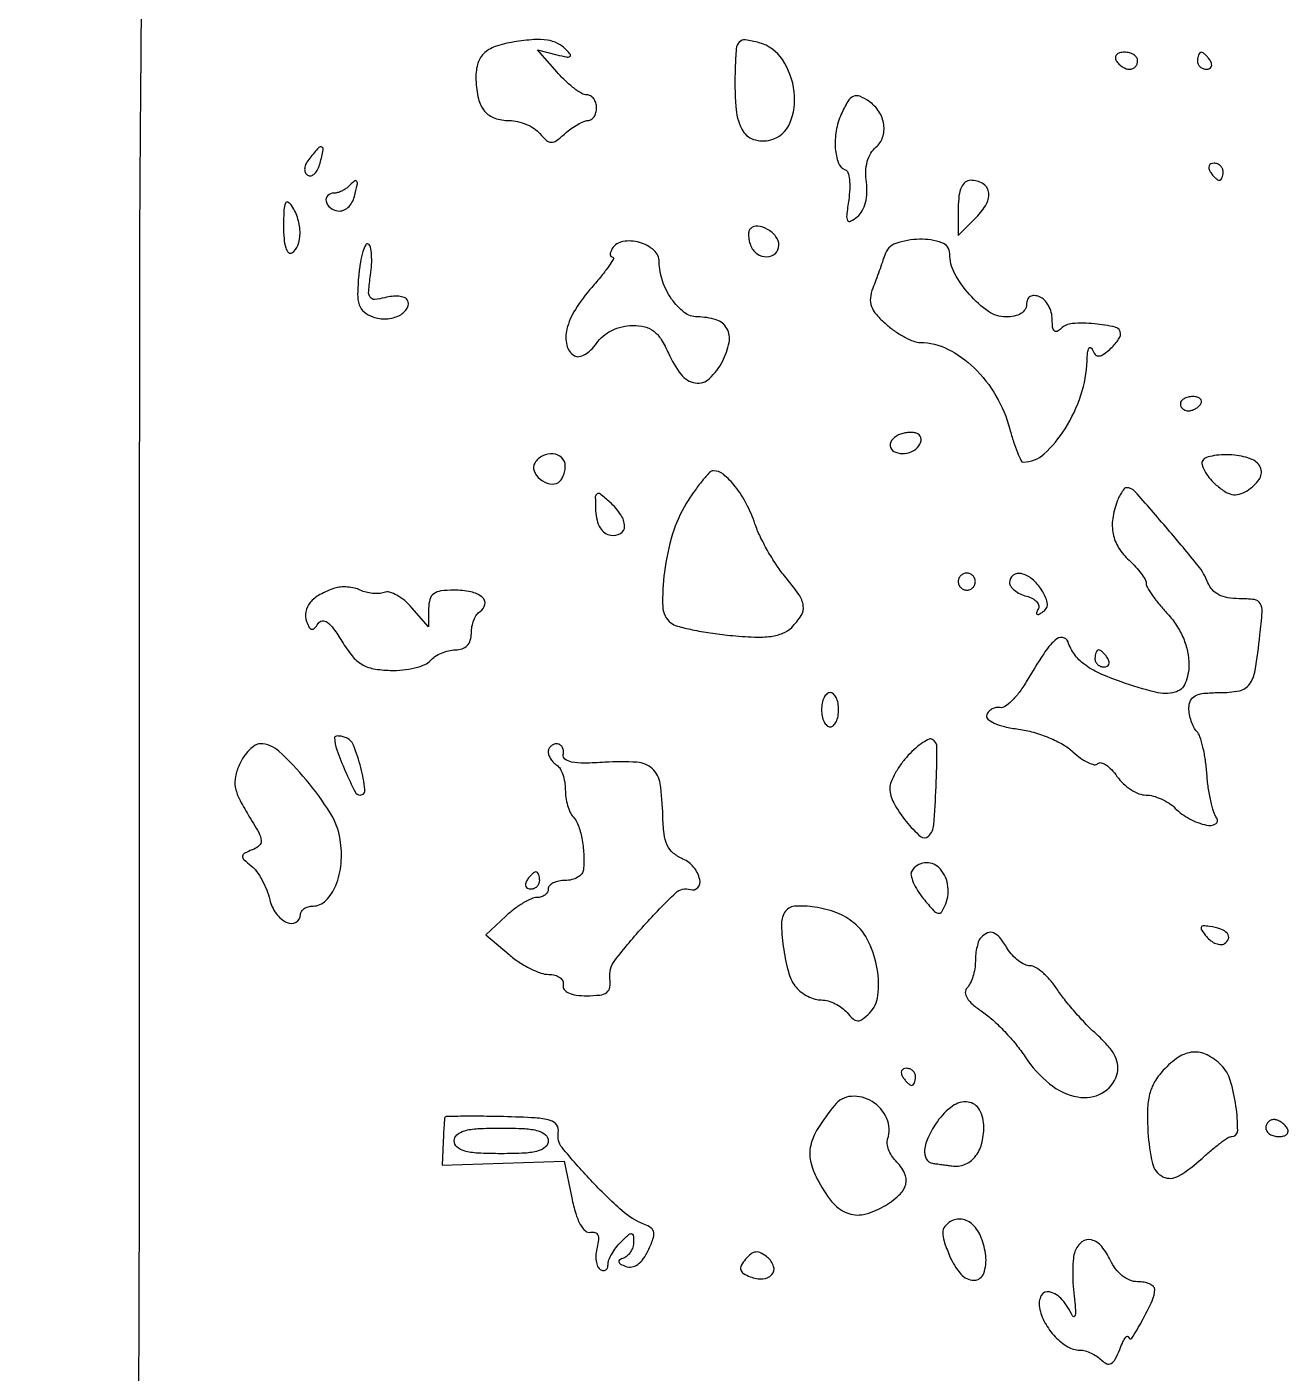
# Model space of a CAD drawing. Extents: x 0 to 5034, y 0 to 2560.
# Drawn here: x 512 to 659.6, y 1140.3 to 1298 of the extents above; entities that cross this region are included whole.
import ezdxf

# ---------------------------------------------------------------- set-up
doc = ezdxf.new("R2010")
doc.units = 0

msp = doc.modelspace()

# ---------------------------------------------------------------- linework, layer by layer
msp.add_lwpolyline([(524.384816, 1020.5, 0.000097), (524.861336, 1095.775456, 0.000492), (525.077301, 1137.678711, 0.000773), (525.162843, 1170.275012, 0.000542), (525.162652, 1207, -0.000162), (525.154954, 1217.059568, -0.000131), (525.153004, 1227.85625, -0.000132), (525.156439, 1237.816259, -0.000342), (525.165722, 1245, 0.000129), (525.1767, 1251.390685, 0.000089), (525.185965, 1258.61875, 0.00009), (525.192378, 1265.563265, 0.000185), (525.194409, 1271, -0.001715), (525.218037, 1277.881073, -0.000242), (525.32214, 1292.046875, -0.000276), (525.462729, 1308.810722, -0.000235), (525.629179, 1326.5, 0.000052), (525.798578, 1343.827408, 0.00007), (525.947819, 1359.484375, 0.000047), (526.070043, 1372.630247, 0.00078), (526.103439, 1377, 0.000674), (526.155146, 1387.921644, 0.000044), (526.25998, 1419.689892, 0.000061), (526.356434, 1450.89634, 0.000347)], format="xyb")
for points in [[(569, 1296.204082, 0.04274), (566.795922, 1295.65907, 0.114357), (565.430025, 1294.811138, 0.136231), (564.714468, 1293.551808, 0.072543), (564.532228, 1291.755113, 0.046418), (564.834545, 1289.554387, 0.115048), (565.550206, 1288.104, 0.139253), (566.732474, 1287.28365, 0.082657), (568.436572, 1287, -0.057152), (569.417193, 1286.887543, -0.043516), (570.445877, 1286.551964, -0.044548), (571.367105, 1286.058993, -0.074559), (572.020938, 1285.474772, 0.035232), (572.794153, 1284.666378, 0.186416), (573.35553, 1284.449543, 0.160673), (573.966959, 1284.651231, 0.024584), (574.972123, 1285.474772, -0.02682), (575.691141, 1286.05852, -0.028132), (576.457506, 1286.551964, -0.029269), (577.163117, 1286.899177, -0.100023), (577.662074, 1287, 0.147558), (578.045177, 1287.115576, 0.09899), (578.371568, 1287.440625, 0.082644), (578.591611, 1287.926554, 0.065165), (578.666667, 1288.5, 0.07529), (578.579876, 1289.073105, 0.08892), (578.327974, 1289.559375, 0.100705), (577.953373, 1289.884443, 0.129209), (577.513669, 1290, -0.136393), (576.924481, 1290.163769, -0.02793), (576.022849, 1290.77806, -0.027493), (575.023937, 1291.634726, -0.022813), (574.057642, 1292.648717), (571.754612, 1295.297433), (574.021356, 1294.704666, 0.012234), (575.129877, 1294.44358, 0.164588), (575.538346, 1294.492588, 0.466597), (575.597625, 1294.722824, 0.041087), (575.154173, 1295.245827, 0.074642), (574.100447, 1296.024477, 0.083422), (572.90334, 1296.422416, 0.058776), (571.322542, 1296.481012, 0.019157)], [(594.881517, 1293.163517, 0.024094), (594.953241, 1288.638293, 0.098939), (595.6583, 1286.001305, 0.197733), (597.023581, 1284.799337, 0.147868), (599.047706, 1284.722726, 0.23515), (601.286809, 1286.677422, 0.128279), (601.793218, 1290.37699, 0.115921), (600.423415, 1294.130299, 0.184223), (597.68484, 1296.108996, 0.030668), (596.070771, 1296.4362, 0.241755), (595.371773, 1296.192304, 0.169479), (595.018177, 1295.41083, 0.014204)], [(639.5, 1294, 0.06081), (639.806203, 1293.617485, 0.051032), (640.2129, 1293.29375, 0.053229), (640.653442, 1293.073302, 0.089642), (641.059017, 1293, 0.105429), (641.418051, 1293.076556, 0.099231), (641.723586, 1293.29375, 0.096318), (641.928382, 1293.618268, 0.092995), (642, 1294, 0.153634), (641.879982, 1294.381379, 0.097988), (641.542039, 1294.70625, 0.080552), (641.037096, 1294.925455, 0.062283), (640.440983, 1295, 0.066118), (639.889346, 1294.926733, 0.138808), (639.521475, 1294.70625, 0.191142), (639.392057, 1294.379648, 0.139169)], [(649, 1294, 0.105053), (649.081062, 1293.618444, 0.099167), (649.311086, 1293.29375, 0.09642), (649.654762, 1293.076123, 0.093332), (650.059017, 1293, 0.108972), (650.413961, 1293.078288, 0.182303), (650.6254, 1293.29375, 0.161196), (650.656512, 1293.6179, 0.082592), (650.5, 1294, 0.029505), (650.231006, 1294.382774, 0.035638), (649.933975, 1294.70625, 0.038439), (649.65171, 1294.934461, 0.151918), (649.440983, 1295, 0.210953), (649.272352, 1294.92554, 0.081139), (649.129539, 1294.70625, 0.061769), (649.032345, 1294.382849, 0.042167)], [(607.30633, 1287.75, 0.063714), (606.710705, 1285.79974, 0.0601), (606.60863, 1283.72245, 0.069366), (606.970197, 1282.021642, 0.229157), (607.768769, 1281.243744, -0.244121), (608.077986, 1280.924963, -0.04419), (608.249708, 1280.090578, -0.038798), (608.290752, 1278.984526, -0.026322), (608.173519, 1277.728902, 0.009161), (607.940629, 1275.910869, 0.145098), (608.050469, 1275.304152, 0.427302), (608.399395, 1275.197791, 0.045271), (609.179887, 1275.73433, 0.09384), (609.755578, 1276.430519, 0.061825), (610.142393, 1277.398097, 0.05518), (610.312283, 1278.548875, 0.045544), (610.244437, 1279.787902, -0.045713), (610.176183, 1281.042114, -0.057088), (610.351558, 1282.194316, -0.063924), (610.753365, 1283.164157, -0.089645), (611.355403, 1283.879995, 0.140651), (612.149338, 1285.043973, 0.116582), (612.280174, 1286.543735, 0.106372), (611.716598, 1288.054523, 0.100686), (610.572942, 1289.234687, 0.050808), (609.464043, 1289.838874, 0.20895), (608.716521, 1289.827944, 0.155738), (608.077366, 1289.249491, 0.025643)], [(545.073886, 1282.589028, 0.051721), (544.667996, 1281.981999, 0.092221), (544.489824, 1281.41028, 0.126655), (544.55357, 1280.936651, 0.159192), (544.837752, 1280.600275, 0.205946), (545.234859, 1280.54133, 0.128502), (545.650773, 1280.776414, 0.086397), (546.02525, 1281.29178, 0.050099), (546.29269, 1282.011247, 0.010575), (546.66571, 1283.571793, 0.34857), (546.505901, 1283.896532, 0.331468), (546.141406, 1283.823607, 0.010117)], [(650.5, 1281, 0.029505), (650.768994, 1280.617226, 0.035638), (651.066025, 1280.29375, 0.038439), (651.34829, 1280.065539, 0.151918), (651.559017, 1280, 0.210953), (651.727648, 1280.07446, 0.081139), (651.870461, 1280.29375, 0.061769), (651.967655, 1280.617151, 0.042167), (652, 1281, 0.105053), (651.918938, 1281.381556, 0.099167), (651.688914, 1281.70625, 0.09642), (651.345238, 1281.923877, 0.093332), (650.940983, 1282, 0.108972), (650.586039, 1281.921712, 0.182303), (650.3746, 1281.70625, 0.161196), (650.343488, 1281.3821, 0.082592)], [(549.583333, 1279.25, -0.052335), (549.228895, 1278.962896, -0.038368), (548.784375, 1278.720313, -0.03908), (548.322312, 1278.554398, -0.066753), (547.916667, 1278.5, 0.195985), (547.19829, 1278.20717, 0.259714), (547.001162, 1277.542865, 0.175381), (547.474437, 1276.799529, 0.128418), (548.38247, 1276.414371, 0.127912), (548.968972, 1276.478385, 0.088798), (549.543496, 1276.822997, 0.078929), (550.018779, 1277.392054, 0.070751), (550.316344, 1278.101698, 0.009055), (550.650457, 1279.480924, 0.19951), (550.58014, 1279.88028, 0.45241), (550.316516, 1279.920917, 0.022162)], [(621, 1276.777778), (621, 1273.555556), (623.121356, 1275.676911, 0.070004), (624.301358, 1277.24333, 0.167012), (624.551475, 1278.659036, 0.230962), (623.873402, 1279.629076, 0.127374), (622.440983, 1280, 0.17013), (621.819339, 1279.782174, 0.119617), (621.3618, 1279.190968, 0.075157), (621.085415, 1278.19422, 0.030124)], [(542.015313, 1274.690983, 0.021008), (542.073097, 1273.170669, 0.054884), (542.278955, 1272.098287, 0.11662), (542.600799, 1271.550877, 0.353927), (543, 1271.5, 0.171919), (543.704882, 1272.377549, 0.084249), (543.947895, 1273.809534, 0.072562), (543.705986, 1275.467665, 0.071118), (543, 1277, 0.115435), (542.557873, 1277.426329, 0.454106), (542.242073, 1277.323367, 0.089658), (542.06075, 1276.528437, 0.010352)], [(596.666667, 1274.333333, 0.144015), (596.501764, 1274.031003, 0.054566), (596.451219, 1273.547916, 0.048251), (596.50911, 1272.977847, 0.042219), (596.67589, 1272.402234, 0.146107), (597.439177, 1271.411751, 0.156585), (598.599389, 1271.035721, 0.194016), (599.589618, 1271.431801, 0.20454), (600, 1272.393011, 0.166945), (599.654412, 1273.3992, 0.095783), (598.677776, 1274.252558, 0.104344), (597.524198, 1274.633838, 0.228002)], [(550.817492, 1268.883416, 0.018651), (550.689287, 1266.667077, 0.086653), (550.883104, 1265.405094, 0.140065), (551.439195, 1264.598477, 0.081643), (552.462987, 1264.004152, 0.106258), (554.031778, 1263.764931, 0.101294), (555.589982, 1264.183284, 0.146591), (556.502258, 1265.042245, 0.276208), (556.487994, 1266.019427, 0.177223), (556.150345, 1266.284968, 0.056685), (555.514834, 1266.415359, 0.048406), (554.716331, 1266.409275, 0.037874), (553.863174, 1266.253968, -0.043358), (552.676658, 1266.051375, -0.279456), (552.155319, 1266.311333, -0.163832), (551.980499, 1267.030526, -0.014852), (552.197439, 1268.891877, 0.022737), (552.323891, 1270.148852, 0.031482), (552.314666, 1271.281484, 0.032411), (552.192803, 1272.172753, 0.207017), (551.937773, 1272.538458, 0.439335), (551.631007, 1272.452128, 0.042816), (551.308075, 1271.65058, 0.033006), (551.019641, 1270.426565, 0.017591)], [(580.5, 1272, 0.047186), (580.310294, 1271.616401, 0.102738), (580.258155, 1271.29375, 0.180316), (580.346681, 1271.085148, 0.206005), (580.544575, 1271, -0.578904), (580.647293, 1270.821126, -0.019028), (580.100863, 1269.961654, -0.01909), (579.247765, 1268.821901, -0.009956), (578.103592, 1267.465204, 0.03929), (576.175636, 1264.886505, 0.079196), (575.17714, 1262.559892, 0.121867), (575.168265, 1260.707593, 0.197373), (576.079917, 1259.450608, 0.186954), (576.603222, 1259.353255, 0.082065), (577.276415, 1259.598584, 0.064686), (577.991835, 1260.133945, 0.047077), (578.636621, 1260.891591, -0.06695), (579.431143, 1261.753546, -0.057787), (580.463776, 1262.425587, -0.056626), (581.644751, 1262.854486, -0.058876), (582.876237, 1263, -0.058504), (584.307088, 1262.832003, -0.106771), (585.362913, 1262.32655, -0.090707), (586.224621, 1261.364926, -0.033768), (587.069533, 1259.750784, 0.061285), (588.561567, 1257.245436, 0.192389), (590.218902, 1256.271895, 0.229997), (591.877153, 1256.786943, 0.085272), (593.390918, 1258.789059, 0.068631), (594.175401, 1261.005339, 0.18079), (593.920135, 1262.643699, 0.190312), (592.670907, 1263.658848, 0.076716), (590.460515, 1264, -0.167468), (588.928441, 1264.527955, -0.075474), (587.450466, 1266.094174, -0.06867), (586.369961, 1268.228531, -0.083066), (586, 1270.440064, 0.216853), (585.376523, 1271.810022, 0.110508), (583.678921, 1272.729702, 0.110473), (581.750855, 1272.838391, 0.216668)], [(612.38726, 1271.25, -0.006741), (612.116591, 1270.42766, -0.003302), (611.75079, 1269.387145, -0.003275), (611.356328, 1268.310582, -0.00475), (610.992852, 1267.365813, 0.068023), (610.709697, 1266.213403, 0.116239), (610.833914, 1265.235469, 0.092538), (611.417286, 1264.267387, 0.032064), (612.581813, 1263.115813, 0.028493), (613.627912, 1262.306059, 0.028593), (614.758103, 1261.62152, 0.029835), (615.809388, 1261.142221, 0.092289), (616.573348, 1261, -0.117327), (619.753871, 1260.243262, -0.075926), (622.849994, 1258.038835, -0.068879), (625.415453, 1254.75342, -0.065691), (627.042398, 1250.842547, 0.011984), (627.477081, 1249.369782, 0.018779), (627.928012, 1248.128748, 0.013468), (628.352682, 1247.159651, 0.290494), (628.604286, 1247, 0.188494), (631.046298, 1247.954524, 0.066012), (633.499009, 1250.903813, 0.060167), (635.364289, 1254.84839, 0.073002), (636.078947, 1258.872124, -0.01858), (636.14197, 1259.808711, -0.079167), (636.286954, 1260.348613, -0.418004), (636.475732, 1260.419365, -0.191268), (636.676193, 1260.208262, 0.06923), (637.001376, 1259.640074, 0.214827), (637.38203, 1259.437272, 0.156919), (637.875785, 1259.56072, 0.03412), (638.597246, 1260.080707, 0.029488), (639.134115, 1260.582544, 0.032817), (639.587941, 1261.127352, 0.034803), (639.907078, 1261.637114, 0.12306), (640, 1262.008945, 0.34639), (639.380458, 1262.795927, 0.0373), (636.93347, 1263.196872, 0.038504), (634.349962, 1263.224963, 0.181789), (633.023376, 1262.623376, -0.084848), (632.570667, 1262.302836, -0.324277), (632.25, 1262.361301, -0.164274), (632.050799, 1262.78701, -0.028013), (632, 1263.693011, 0.066093), (631.888054, 1264.53619, 0.062102), (631.559375, 1265.340284, 0.066509), (631.073697, 1265.985971, 0.107073), (630.5, 1266.361626, 0.075244), (629.885039, 1266.496694, 0.151899), (629.407358, 1266.382077, 0.166113), (629.106211, 1266.027855, 0.094119), (629, 1265.468615, -0.145033), (628.823406, 1264.872612, -0.113333), (628.336021, 1264.400974, -0.086091), (627.562678, 1264.09967, -0.049981), (626.568094, 1264, -0.153237), (624.541993, 1264.635879, -0.05931), (622.317923, 1266.61305, -0.058696), (620.572819, 1269.118655, -0.123396), (620, 1271.40437, 0.320239), (619.080214, 1272.693186, 0.088075), (616.473349, 1273.101641, 0.079339), (613.693957, 1272.599833, 0.236606)], [(647, 1253.833333, 0.112153), (647.072214, 1253.515437, 0.100145), (647.276414, 1253.244792, 0.094392), (647.581686, 1253.063221, 0.087308), (647.940983, 1253, 0.076861), (648.339084, 1253.061561, 0.053298), (648.756842, 1253.244792, 0.05288), (649.130304, 1253.514519, 0.071639), (649.396994, 1253.833333, 0.16277), (649.471218, 1254.149103, 0.190804), (649.33303, 1254.421875, 0.124167), (648.976727, 1254.606344, 0.05773), (648.456011, 1254.666667, 0.055286), (647.899039, 1254.604892, 0.074868), (647.427703, 1254.421875, 0.094314), (647.111542, 1254.151276, 0.170324)], [(614.25, 1250.281721, 0.109978), (613.328295, 1249.69937, 0.221452), (613.03797, 1248.909818, 0.250212), (613.462352, 1248.253317, 0.127326), (614.440983, 1248, 0.106441), (615.545947, 1248.237922, 0.119294), (616.403031, 1248.905355, 0.185342), (616.648399, 1249.684271, 0.25374), (616.266312, 1250.295956, 0.089043), (615.883168, 1250.430559, 0.041846), (615.357917, 1250.470863, 0.039704), (614.784906, 1250.421216, 0.044685)], [(571.430902, 1246.888197, 0.238458), (571.351261, 1245.957912, 0.126473), (572.054151, 1245.002701, 0.116315), (573.180953, 1244.453917, 0.196264), (574.202254, 1244.625, 0.105582), (574.508057, 1244.917963, 0.051353), (574.765662, 1245.396494, 0.047705), (574.940864, 1245.971245, 0.050179), (575, 1246.559017, 0.205232), (574.595001, 1247.504142, 0.168863), (573.587525, 1247.96198, 0.139299), (572.355668, 1247.731646, 0.13979)], [(649.61743, 1247.190006, 0.201772), (649.541621, 1246.706039, 0.061182), (649.812447, 1245.997368, 0.050354), (650.344918, 1245.198428, 0.036702), (651.082117, 1244.425685, 0.034815), (652.163179, 1243.576291, 0.098163), (653.043953, 1243.203218, 0.122144), (653.882284, 1243.23519, 0.070503), (654.808536, 1243.651025, 0.092561), (656.210405, 1244.950063, 0.249423), (656.407039, 1246.251241, 0.213957), (655.415825, 1247.293203, 0.073138), (653.343849, 1247.806359, 0.028569), (652.09371, 1247.855942, 0.036625), (650.947301, 1247.751678, 0.039891), (650.04207, 1247.526642, 0.175217)], [(589.155756, 1242.142093, 0.064759), (587.551018, 1238.5768, 0.041546), (586.601244, 1234.132837, 0.039654), (586.404654, 1230.060981, 0.222025), (587.363641, 1228.163634, 0.101037), (588.120585, 1227.784397, 0.013683), (589.855477, 1227.367739, 0.015309), (591.965574, 1226.988733, 0.012365), (594.250747, 1226.707679, 0.013879), (597.131098, 1226.506045, 0.042655), (599.08239, 1226.590248, 0.065171), (600.468395, 1226.956791, 0.099501), (601.500747, 1227.643604, 0.054636), (602.615251, 1229.032475, 0.178265), (602.861886, 1230.165965, 0.119739), (602.344784, 1231.4723, 0.019066), (600.659803, 1233.673275, -0.027074), (599.682033, 1234.993736, -0.016987), (598.678577, 1236.63309, -0.017043), (597.798161, 1238.319192, -0.02965), (597.201436, 1239.779796, 0.038546), (596.191162, 1242.132354, 0.046201), (594.880918, 1244.154139, 0.052512), (593.504287, 1245.567377, 0.183603), (592.321429, 1245.973103, 0.197505), (591.884123, 1245.776384, 0.016875), (591.052673, 1244.836648, 0.020295), (590.113569, 1243.601329, 0.014287)], [(639.606989, 1242.418213, 0.056023), (639.080321, 1240.393486, 0.085519), (639.131158, 1238.583138, 0.090187), (639.775623, 1236.962952, 0.069301), (641, 1235.5, -0.022459), (641.765642, 1234.741861, -0.026912), (642.4125, 1233.960662, -0.027252), (642.876499, 1233.257522, -0.132978), (643, 1232.801368, 0.135406), (643.136265, 1232.307423, 0.017658), (643.734375, 1231.381764, 0.019501), (644.542671, 1230.31401, 0.015177), (645.5, 1229.216574, -0.042006), (646.563447, 1227.856776, -0.045621), (647.35155, 1226.374125, -0.047237), (647.836412, 1224.823114, -0.052192), (648, 1223.260218, -0.098978), (647.565959, 1221.089073, -0.236221), (646.354834, 1220.043364, -0.124249), (644.101392, 1220.040963, -0.022641), (640.070998, 1221.25, -0.022054), (637.493789, 1222.281802, -0.055275), (635.754117, 1223.313649, -0.074171), (634.599602, 1224.487868, -0.07693), (633.855335, 1225.933994, 0.293814), (633.21423, 1226.449788, 0.220737), (632.335112, 1226.150095, 0.057736), (631.000552, 1224.540991, 0.010518), (628.952924, 1221.245926, -0.027439), (628.131277, 1220.018381, -0.037896), (627.256875, 1219.022371, -0.042081), (626.45041, 1218.356149, -0.209525), (625.887221, 1218.245926, 0.096656), (625.421679, 1218.258543, 0.085341), (624.962812, 1218.098344, 0.08471), (624.581003, 1217.792624, 0.093157), (624.337244, 1217.386733, 0.310286), (624.459521, 1216.901146, 0.075441), (625.192929, 1216.429207, 0.048704), (626.421273, 1216.016882, 0.023303), (628.060537, 1215.718706, -0.036577), (629.807304, 1215.352867, -0.028647), (631.635478, 1214.71264, -0.029409), (633.27483, 1213.914809, -0.060689), (634.42248, 1213.072826, 0.030637), (635.326031, 1212.322626, 0.046878), (636.199794, 1211.80125, 0.058895), (636.925313, 1211.555454, 0.25385), (637.347188, 1211.680521, -0.266647), (637.729053, 1211.783837, -0.083151), (638.291251, 1211.530844, -0.05801), (638.941339, 1210.978071, -0.03482), (639.579705, 1210.189668, 0.051367), (640.305062, 1209.351981, 0.045803), (641.212744, 1208.643215, 0.048506), (642.156978, 1208.158243, 0.094667), (642.985275, 1208, -0.067536), (643.8152, 1207.887387, -0.039051), (644.763792, 1207.54349, -0.038273), (645.678776, 1207.040815, -0.051677), (646.411219, 1206.445924, 0.074418), (648.055686, 1205.229614, 0.063838), (650.071537, 1204.469065, 0.186844), (651.129598, 1204.614026, 0.454502), (651.275168, 1205.290274, -0.085222), (650.908805, 1206.009503, -0.019999), (650.558738, 1207.319643, -0.020038), (650.273143, 1208.879939, -0.018508), (650.104122, 1210.5, 0.019444), (649.934057, 1212.101022, 0.022624), (649.64507, 1213.604063, 0.022385), (649.290368, 1214.837793, 0.111342), (648.917975, 1215.45, -0.074247), (648.565861, 1215.943184, -0.037426), (648.269655, 1216.649688, -0.036131), (648.067611, 1217.441124, -0.044459), (648, 1218.2, -0.112519), (648.1976, 1219.066958, -0.164258), (648.74047, 1219.622571, -0.095131), (649.763429, 1219.91861, -0.023006), (651.531385, 1220, 0.045927), (653.904286, 1220.218421, 0.1949), (655.082157, 1220.970997, 0.114632), (655.747866, 1222.595113, 0.011651), (656.322509, 1226.75, 0.011143), (656.572616, 1229.465395, 0.149214), (656.350204, 1230.429713, 0.234707), (655.661957, 1230.887357, 0.031445), (653.872619, 1231, -0.043834), (652.546033, 1231.116524, -0.07468), (651.493233, 1231.470453, -0.089231), (650.719924, 1232.060018, -0.094104), (650.217776, 1232.872165, 0.077927), (649.073192, 1234.863603, 0.007616), (645.521093, 1239.146286, 0.004016), (641.689448, 1243.553241, 0.214995), (640.698473, 1244, 0.207793), (640.473186, 1243.902149, 0.036837), (640.177995, 1243.53535, 0.034453), (639.874843, 1243.023979, 0.024965)], [(578.55259, 1241.289959, 0.049544), (578.711667, 1240.183204, 0.07864), (579.082587, 1239.302753, 0.09674), (579.636981, 1238.705927, 0.121501), (580.333726, 1238.421525, 0.169772), (581.474349, 1238.641609, 0.274994), (581.939962, 1239.479652, 0.143409), (581.499529, 1240.833749, 0.059041), (580.218864, 1242.301931, 0.013185), (579.107792, 1243.255376, 0.317192), (578.72057, 1243.28195, 0.262925), (578.514288, 1242.913854, 0.010083)], [(621, 1233, 0.099038), (621.076342, 1232.618362, 0.097945), (621.29375, 1232.29375, 0.097945), (621.618362, 1232.076342, 0.099038), (622, 1232, 0.099038), (622.381638, 1232.076342, 0.097945), (622.70625, 1232.29375, 0.097945), (622.923658, 1232.618362, 0.099038), (623, 1233, 0.099038), (622.923658, 1233.381638, 0.097945), (622.70625, 1233.70625, 0.097945), (622.381638, 1233.923658, 0.099038), (622, 1234, 0.099038), (621.618362, 1233.923658, 0.097945), (621.29375, 1233.70625, 0.097945), (621.076342, 1233.381638, 0.099038)], [(627, 1232.90638, 0.155353), (627.145447, 1232.44956, 0.06827), (627.584196, 1231.981241, 0.058123), (628.227944, 1231.572654, 0.048451), (628.988753, 1231.29269, -0.056331), (629.702768, 1231.017129, -0.094911), (630.204351, 1230.61965, -0.135003), (630.418111, 1230.169154, -0.184096), (630.334244, 1229.731801, 0.043032), (630.145549, 1229.358077, 0.349957), (630.196971, 1229.186835, 0.263677), (630.404893, 1229.168033, 0.032046), (630.825013, 1229.391852, 0.108553), (631.281276, 1229.834128, 0.155512), (631.433776, 1230.37225, 0.101301), (631.265936, 1231.075397, 0.030514), (630.738975, 1232.04636, 0.077851), (629.654845, 1233.298432, 0.119487), (628.378005, 1233.9373, 0.217552), (627.424298, 1233.741644, 0.23943)], [(548, 1232.2306, 0.045928), (546.279476, 1231.476603, 0.090732), (545.129116, 1230.535289, 0.125286), (544.60781, 1229.469115, 0.143958), (544.698604, 1228.343041, 0.032139), (545.022584, 1227.637855, 0.225371), (545.31957, 1227.420159, 0.265206), (545.640863, 1227.529948, 0.042394), (546.051851, 1228.083897, -0.224318), (546.534088, 1228.397019, -0.195323), (547.121833, 1228.246175, -0.077858), (547.871095, 1227.486318, -0.019151), (548.841989, 1226.019431, 0.03257), (550.050803, 1224.295384, 0.088223), (551.171294, 1223.316215, 0.091738), (552.533702, 1222.804588, 0.037135), (554.51529, 1222.601688, 0.031937), (555.991107, 1222.654916, 0.035029), (557.402284, 1222.897058, 0.037512), (558.563019, 1223.275223, 0.122756), (559.208433, 1223.75, -0.073893), (559.742343, 1224.228772, -0.044596), (560.491962, 1224.632812, -0.043634), (561.327501, 1224.907856, -0.057763), (562.122445, 1225, 0.082255), (562.912819, 1225.13091, 0.118988), (563.50817, 1225.508446, 0.1164), (563.874199, 1226.123206, 0.076467), (564, 1226.940983, -0.047606), (564.075299, 1227.730041, -0.046638), (564.298542, 1228.496311, -0.050526), (564.626554, 1229.12997, -0.110089), (565.016312, 1229.510081, 0.207698), (565.585618, 1230.328727, 0.278987), (565.286137, 1231.159294, 0.119903), (563.940167, 1231.796121, 0.050859), (561.940983, 1232, 0.031647), (560.439299, 1231.904856, 0.127022), (559.591497, 1231.566982, 0.168691), (559.146328, 1230.922707, 0.067703), (559, 1229.84699), (559, 1227.693981), (557.046878, 1229.94595, 0.040164), (556.203771, 1230.773459, 0.048233), (555.286527, 1231.400152, 0.055334), (554.432438, 1231.753666, 0.157626), (553.796878, 1231.734087, -0.070103), (553.191315, 1231.609126, -0.039598), (552.440333, 1231.620868, -0.038647), (551.669546, 1231.754804, -0.050915), (551, 1232, 0.05589), (550.315829, 1232.242881, 0.038204), (549.5, 1232.368758, 0.038462), (548.683866, 1232.368619, 0.061121)], [(637, 1224, 0.105053), (637.081062, 1223.618444, 0.099167), (637.311086, 1223.29375, 0.09642), (637.654762, 1223.076123, 0.093332), (638.059017, 1223, 0.108972), (638.413961, 1223.078288, 0.182303), (638.6254, 1223.29375, 0.161196), (638.656512, 1223.6179, 0.082592), (638.5, 1224, 0.029505), (638.231006, 1224.382774, 0.035638), (637.933975, 1224.70625, 0.038439), (637.65171, 1224.934461, 0.151918), (637.440983, 1225, 0.210953), (637.272352, 1224.92554, 0.081139), (637.129539, 1224.70625, 0.061769), (637.032345, 1224.382849, 0.042167)], [(605, 1218, 0.048028), (605.073693, 1217.234582, 0.068025), (605.29375, 1216.5875, 0.088204), (605.618118, 1216.151477, 0.191087), (606, 1216, 0.191087), (606.381882, 1216.151477, 0.088204), (606.70625, 1216.5875, 0.068025), (606.926307, 1217.234582, 0.048028), (607, 1218, 0.048028), (606.926307, 1218.765418, 0.068025), (606.70625, 1219.4125, 0.088204), (606.381882, 1219.848523, 0.191087), (606, 1220, 0.191087), (605.618118, 1219.848523, 0.088204), (605.29375, 1219.4125, 0.068025), (605.073693, 1218.765418, 0.048028)], [(536.851553, 1211.573538, 0.054903), (536.389612, 1210.16939, 0.095779), (536.36866, 1208.948418, 0.073302), (536.817753, 1207.593966, 0.021771), (537.885469, 1205.685315, -0.009775), (539.108779, 1203.616599, -0.100215), (539.41499, 1202.675958, -0.248431), (539.180817, 1202.07586, -0.086549), (538.35898, 1201.584259, 0.025141), (537.441027, 1201.177977, 0.264106), (537.221714, 1200.848596, 0.226846), (537.376811, 1200.454734, 0.019131), (538.226563, 1199.722482, -0.0678), (538.860502, 1199.058692, -0.031647), (539.497341, 1198.051292, -0.030632), (540.041756, 1196.892521, -0.037432), (540.399112, 1195.75, 0.101963), (541.14019, 1194.14063, 0.121508), (542.421295, 1193.074191, 0.248105), (543.48447, 1193.110365, 0.268806), (544, 1194, -0.14491), (544.112892, 1194.381345, -0.099365), (544.43029, 1194.70625, -0.083557), (544.904866, 1194.925212, -0.066486), (545.464816, 1195, 0.20303), (546.964789, 1195.635266, 0.096043), (548.134421, 1197.428056, 0.075465), (548.750171, 1199.989407, 0.061616), (548.643537, 1202.809196, 0.09968), (547.479253, 1205.906339, 0.034684), (544.666384, 1209.783592, 0.03163), (541.478587, 1213.136215, 0.189043), (539.275613, 1214, 0.143692), (538.691275, 1213.828529, 0.05381), (538.019668, 1213.287227, 0.047668), (537.372024, 1212.501946, 0.041736)], [(548, 1214.732557, 0.08717), (548.254047, 1213.286432, 0.016965), (549.244368, 1210.819353, 0.010432), (550.391167, 1208.361201, 0.285774), (550.971526, 1208, 0.448174), (551.54639, 1208.644792, 0.034624), (551.069615, 1211.210041, 0.032814), (550.202251, 1213.839846, 0.219647), (549.224296, 1214.758568, 0.030472), (548.754828, 1214.883872, 0.055342), (548.359637, 1214.919268, 0.085757), (548.092933, 1214.867328, 0.311354)], [(573, 1213.059017, 0.089642), (573.073302, 1212.653442, 0.053229), (573.29375, 1212.2129, 0.051032), (573.617485, 1211.806203, 0.06081), (574, 1211.5, -0.123387), (574.384107, 1211.105214, -0.047457), (574.70625, 1210.405225, -0.0433), (574.926061, 1209.544102, -0.040867), (575, 1208.640983, 0.036269), (575.067379, 1207.713327, 0.033467), (575.268353, 1206.779226, 0.03517), (575.562458, 1205.971366, 0.086814), (575.913541, 1205.45, -0.105662), (576.508923, 1204.490347, -0.038348), (576.935586, 1202.93719, -0.035848), (577.1558, 1201.107337, -0.035006), (577.115154, 1199.25, -0.149877), (576.91931, 1198.772748, -0.087748), (576.446327, 1198.367188, -0.073649), (575.773343, 1198.093128, -0.059995), (575, 1198, 0.048028), (574.234582, 1197.926307, 0.068025), (573.5875, 1197.70625, 0.088204), (573.151477, 1197.381882, 0.191087), (573, 1197, -0.130232), (572.898958, 1196.618647, -0.100668), (572.614765, 1196.29375, -0.088576), (572.189641, 1196.07524, -0.07466), (571.688561, 1196, 0.106312), (571.030106, 1195.858396, 0.028571), (570.076406, 1195.360938, 0.027597), (569.032264, 1194.657144, 0.025444), (568.041967, 1193.824471), (565.70681, 1191.648942), (568.409169, 1189.324471, 0.031689), (569.586667, 1188.434879, 0.029959), (570.888829, 1187.682813, 0.031325), (572.122206, 1187.159575, 0.084851), (573.055764, 1187, -0.063819), (573.780756, 1186.907085, -0.095467), (574.355443, 1186.632812, -0.123487), (574.691133, 1186.225603, -0.161658), (574.75, 1185.75, 0.213293), (574.866663, 1185.235293, 0.125906), (575.366667, 1184.833333, 0.074836), (576.258883, 1184.579442, 0.031971), (577.5, 1184.5, 0.026476), (579.055627, 1184.582431, 0.133649), (579.858739, 1184.895411, 0.198964), (580.219638, 1185.496565, 0.070773), (580.226347, 1186.518579, -0.200383), (580.786768, 1188.618639, -0.019815), (584.206173, 1192.711953, -0.01791), (587.930402, 1196.542113, -0.27827), (589.645914, 1196.927168, 0.304057), (590.507395, 1197.164048, 0.242319), (590.738744, 1198.12338, 0.112313), (590.025676, 1199.553539, 0.118355), (588.77554, 1200.501875, -0.071861), (587.643778, 1201.206454, -0.109233), (586.942742, 1202.12313, -0.079472), (586.561373, 1203.466219, -0.024258), (586.414123, 1205.579934, 0.030028), (586.108533, 1209.340477, 0.172666), (585.194787, 1211.082489, 0.173707), (583.389292, 1211.849616, 0.030469), (579.639226, 1211.837886, -0.012493), (577.216273, 1211.743192, -0.049874), (575.737552, 1211.870063, -0.113048), (574.960976, 1212.207952, -0.291157), (574.75, 1212.754141, 0.078041), (574.770129, 1213.230094, 0.107508), (574.632812, 1213.634029, 0.125652), (574.361142, 1213.902201, 0.133007), (574, 1214, 0.092995), (573.618268, 1213.928382, 0.096318), (573.29375, 1213.723586, 0.099231), (573.076556, 1213.418051, 0.105429)], [(615.14536, 1212.654728, 0.030929), (614.324332, 1211.664697, 0.030773), (613.630199, 1210.579327, 0.032321), (613.145745, 1209.557814, 0.094838), (613, 1208.796333, 0.12791), (613.446098, 1207.081059, 0.04183), (614.917054, 1204.895913, 0.041525), (616.571929, 1203.151621, 0.397116), (617.5078, 1203.177213, 0.177928), (618.125128, 1204.504826, 0.010601), (618.4031, 1208.991382, 0.008788), (618.508329, 1213.545964, 0.261408), (617.969389, 1214.518919, 0.251618), (617.575689, 1214.542795, 0.037774), (616.859879, 1214.144332, 0.034859), (616.016603, 1213.499075, 0.023447)], [(615.564377, 1199.104164, 0.193966), (615.478078, 1198.60263, 0.046358), (615.737459, 1197.779945, 0.04091), (616.236422, 1196.821163, 0.030669), (616.931068, 1195.854164, 0.011408), (618.094986, 1194.491975, 0.154392), (618.651384, 1194.162565, 0.322064), (619.080285, 1194.341362, 0.045389), (619.532697, 1195.25, 0.138809), (619.753467, 1197.557228, 0.156133), (618.707342, 1199.517448, 0.230047), (617.046147, 1200.065333, 0.224558)], [(570.5, 1198, 0.082592), (570.343488, 1197.6179, 0.161196), (570.3746, 1197.29375, 0.182303), (570.586039, 1197.078288, 0.108972), (570.940983, 1197, 0.093332), (571.345238, 1197.076123, 0.09642), (571.688914, 1197.29375, 0.099167), (571.918938, 1197.618444, 0.105053), (572, 1198, 0.042167), (571.967655, 1198.382849, 0.061769), (571.870461, 1198.70625, 0.081139), (571.727648, 1198.92554, 0.210953), (571.559017, 1199, 0.151918), (571.34829, 1198.934461, 0.038439), (571.066025, 1198.70625, 0.035638), (570.768994, 1198.382774, 0.029505)], [(600.67336, 1194.25, 0.144725), (600.293396, 1192.747707, 0.027849), (600.563794, 1189.922235, 0.02947), (601.163654, 1187.108076, 0.106345), (602.006823, 1185.491778, 0.060093), (602.609912, 1184.920827, 0.043935), (603.396771, 1184.43821, 0.044602), (604.237378, 1184.109055, 0.071138), (605, 1184, -0.070361), (605.761454, 1183.892313, -0.044598), (606.598437, 1183.567564, -0.044019), (607.380049, 1183.091321, -0.060789), (607.976863, 1182.527879, 0.036622), (608.694724, 1181.781515, 0.178218), (609.230968, 1181.568005, 0.17127), (609.790662, 1181.749183, 0.033284), (610.601983, 1182.459126, 0.1694), (611.596101, 1184.51824, 0.071161), (611.509083, 1187.63492, 0.067877), (610.511379, 1190.798019, 0.1091), (608.788241, 1193.025472, 0.082317), (606.784022, 1194.201838, 0.054236), (604.193962, 1194.885681, 0.056932), (601.83167, 1194.970829, 0.244161)], [(623.666667, 1191.333333, 0.106766), (623.409563, 1190.934565, 0.031561), (623.195833, 1190.235833, 0.030106), (623.049111, 1189.398913, 0.028346), (623, 1188.533333, -0.040046), (622.928797, 1187.645749, -0.035485), (622.716464, 1186.743131, -0.037214), (622.405379, 1185.956004, -0.083853), (622.034772, 1185.434772, 0.210902), (621.826161, 1184.896421, 0.13085), (622.0339, 1184.23943, 0.074469), (622.701302, 1183.470975, 0.028819), (623.827605, 1182.615866, -0.036533), (625.045632, 1181.661176, -0.018616), (626.435597, 1180.299694, -0.018392), (627.771191, 1178.782235, -0.026185), (628.832854, 1177.334064, 0.07807), (631.687685, 1174.1827, 0.121673), (634.991044, 1172.640638, 0.176317), (637.814399, 1173.080214, 0.192311), (639.56921, 1175.21806, 0.100551), (639.685216, 1176.299074, 0.091413), (639.379237, 1177.38004, 0.066195), (638.595531, 1178.549613, 0.02703), (637.251723, 1179.917268, -0.016491), (635.992162, 1181.146288, -0.011435), (634.64792, 1182.613103, -0.011546), (633.420386, 1184.082783, -0.023187), (632.534385, 1185.307178, 0.032911), (631.757691, 1186.337745, 0.037624), (630.883922, 1187.208984, 0.04089), (630.042705, 1187.818474, 0.137168), (629.393464, 1188, -0.113949), (628.776307, 1188.142499, -0.049325), (628.0544, 1188.5875, -0.045338), (627.347681, 1189.234863, -0.045117), (626.767927, 1190, 0.026534), (625.848592, 1191.311728, 0.125756), (625.12761, 1191.866955, 0.209222), (624.436549, 1191.862496, 0.09187)], [(650.057499, 1191.430717, 0.057839), (650.575529, 1190.935862, 0.069725), (651.163196, 1190.608881, 0.082515), (651.727586, 1190.4922, 0.14929), (652.179838, 1190.611146, 0.174572), (652.62756, 1191.174461, 0.268114), (652.508192, 1191.769411, 0.12951), (651.725197, 1192.295141, 0.04703), (650.415248, 1192.615318, 0.032229), (649.671466, 1192.675915, 0.335379), (649.438726, 1192.506105, 0.231359), (649.494308, 1192.164781, 0.019148)], [(644.997697, 1175.767153, 0.05523), (643.985186, 1174.406325, 0.071869), (643.401323, 1172.968933, 0.055358), (643.160274, 1171.149819, 0.019822), (643.208742, 1168.530364, 0.041857), (643.734961, 1164.844424, 0.226787), (644.957873, 1163.305587, 0.25462), (646.806512, 1163.38953, 0.050891), (649.537859, 1165.447506, -0.011637), (650.643312, 1166.425181, -0.015875), (651.686572, 1167.250205, -0.012677), (652.580852, 1167.877916, -0.147725), (652.985046, 1168, 0.413237), (653.708426, 1168.720971, 0.036272), (653.510986, 1171.570596, 0.037953), (652.841511, 1174.599126, 0.123617), (651.794164, 1176.348693, 0.077195), (650.12183, 1177.571383, 0.141581), (648.479449, 1177.897366, 0.127594), (646.79663, 1177.303656, 0.057007)], [(614.5, 1175, 0.029505), (614.768994, 1174.617226, 0.035638), (615.066025, 1174.29375, 0.038439), (615.34829, 1174.065539, 0.151918), (615.559017, 1174, 0.210953), (615.727648, 1174.07446, 0.081139), (615.870461, 1174.29375, 0.061769), (615.967655, 1174.617151, 0.042167), (616, 1175, 0.105053), (615.918938, 1175.381556, 0.099167), (615.688914, 1175.70625, 0.09642), (615.345238, 1175.923877, 0.093332), (614.940983, 1176, 0.108972), (614.586039, 1175.921712, 0.182303), (614.3746, 1175.70625, 0.161196), (614.343488, 1175.3821, 0.082592)], [(606.5, 1171.66104, 0.024889), (604.563718, 1168.948678, 0.085311), (603.723484, 1166.961333, 0.113542), (603.716764, 1165.132259, 0.063788), (604.482092, 1163.034631, 0.047824), (606.175811, 1160.408547, 0.127323), (607.939038, 1159.070594, 0.15323), (609.913533, 1158.888948, 0.080475), (612.231917, 1159.796068, 0.047524), (614.060148, 1161.124974, 0.14773), (614.853009, 1162.406794, 0.183106), (614.717751, 1163.733551, 0.080575), (613.669643, 1165.1875, -0.054391), (613.190182, 1165.784398, -0.053097), (612.846171, 1166.475344, -0.057745), (612.68014, 1167.152352, -0.112188), (612.734497, 1167.70349, 0.185642), (612.624935, 1170.117537, 0.149278), (610.920694, 1172.105015, 0.160622), (608.496673, 1172.716437, 0.210428)], [(618.556704, 1169.777494, 0.040381), (617.50843, 1167.989588, 0.084326), (617.061741, 1166.44389, 0.151132), (617.262149, 1165.384263, 0.244591), (618, 1164.875, -0.002209), (618.472029, 1164.813878, -0.001079), (619.073437, 1164.731978, -0.00107), (619.69846, 1164.644124, -0.001551), (620.25, 1164.563648, 0.130332), (621.730209, 1164.728944, 0.128709), (622.942169, 1165.605981, 0.10562), (623.732122, 1167.131142, 0.06696), (624, 1169.122445, 0.12541), (623.487535, 1171.133477, 0.242598), (622.149035, 1172.040895, 0.188235), (620.326099, 1171.570855, 0.084026)], [(560.899453, 1170.25, 0.075361), (560.856523, 1170.065139, 0.002365), (560.799839, 1169.290175, 0.00456), (560.745535, 1168.373372, 0.003139), (560.7, 1167.333574), (560.6, 1164.667148), (567.728342, 1164.898344), (574.856684, 1165.12954), (575.754057, 1160.81477, 0.022574), (576.214555, 1159.012782, 0.051311), (576.758467, 1157.718628, 0.079536), (577.348151, 1156.957477, 0.24842), (577.953484, 1156.79259, -0.126314), (578.475561, 1156.776789, -0.222413), (578.793779, 1156.498108, -0.130356), (578.882697, 1155.927503, -0.037797), (578.721649, 1155.043586, 0.045254), (578.584405, 1154.221052, 0.054303), (578.610763, 1153.437206, 0.063353), (578.785084, 1152.804012, 0.156775), (579.09388, 1152.441979, 0.102532), (579.439243, 1152.316215, 0.178544), (579.733827, 1152.378538, 0.166416), (579.931318, 1152.62319, 0.087554), (580, 1153.012412, -0.095042), (580.103212, 1153.550488, -0.03482), (580.440625, 1154.251414, -0.032993), (580.925978, 1154.985451, -0.033818), (581.5, 1155.642857, -0.010191), (582.38808, 1156.495454, -0.186286), (582.746, 1156.636873, -0.38223), (582.952597, 1156.454849, -0.029598), (583, 1155.654762, -0.074567), (582.910209, 1155.056026, -0.06717), (582.647665, 1154.48635, -0.070386), (582.259047, 1154.031035, -0.100833), (581.800562, 1153.766854, 0.057297), (581.346807, 1153.555327, 0.337602), (581.258071, 1153.325816, 0.205021), (581.460948, 1153.078336, 0.028325), (582.081202, 1152.799082, 0.136774), (582.778935, 1152.732916, 0.110768), (583.474755, 1153.025423, 0.083216), (584.132378, 1153.682043, 0.044824), (584.713521, 1154.672702, 0.023091), (585.264249, 1155.994553, 0.123375), (585.344034, 1156.765807, 0.19442), (585.035953, 1157.295891, 0.073599), (584.275919, 1157.724361, -0.090547), (581.63099, 1159.335114, -0.022387), (577.978029, 1162.894155, -0.016888), (574.635069, 1166.706592, -0.221498), (574.181804, 1168.480603, 0.202275), (573.99385, 1169.348135, 0.170976), (573.223998, 1169.897272, 0.056794), (571.489953, 1170.190392, 0.00745), (567.749453, 1170.336677, 0.003499), (565.154162, 1170.381296, 0.005711), (562.952665, 1170.378586, 0.001393), (561.042699, 1170.349097, 0.302216)], [(657, 1169, 0.153634), (657.120018, 1168.618621, 0.097988), (657.457961, 1168.29375, 0.080552), (657.962904, 1168.074545, 0.062283), (658.559017, 1168, 0.066118), (659.110654, 1168.073267, 0.138808), (659.478525, 1168.29375, 0.191142), (659.607943, 1168.620352, 0.139169), (659.5, 1169, 0.06081), (659.193797, 1169.382515, 0.051032), (658.7871, 1169.70625, 0.053229), (658.346558, 1169.926698, 0.089642), (657.940983, 1170, 0.105429), (657.581949, 1169.923444, 0.099231), (657.276414, 1169.70625, 0.096318), (657.071618, 1169.381732, 0.092995)], [(573, 1167.5, -0.211442), (572.683247, 1166.784456, -0.118311), (571.833333, 1166.318182, -0.054498), (570.247932, 1166.066617, -0.01212), (567.5, 1166, -0.01212), (564.752068, 1166.066617, -0.054498), (563.166667, 1166.318182, -0.118311), (562.316753, 1166.784456, -0.211442), (562, 1167.5, -0.211442), (562.316753, 1168.215544, -0.118311), (563.166667, 1168.681818, -0.054498), (564.752068, 1168.933383, -0.01212), (567.5, 1169, -0.01212), (570.247932, 1168.933383, -0.054498), (571.833333, 1168.681818, -0.118311), (572.683247, 1168.215544, -0.211442)], [(620.090423, 1158.056195, 0.091117), (619.428387, 1157.457177, 0.157866), (619.183027, 1156.764545, 0.088587), (619.33244, 1155.771975, 0.016645), (619.980909, 1154.04609, 0.078871), (621.291812, 1151.908506, 0.218674), (622.854838, 1151.186565, 0.317746), (623.982672, 1151.980196, 0.114643), (624.218185, 1154.037089, 0.063406), (623.695859, 1156.162933, 0.10821), (622.69336, 1157.682595, 0.154925), (621.416579, 1158.322595, 0.179641)], [(634.660502, 1154.557665, 0.069529), (634.475314, 1153.75801, 0.017524), (634.403431, 1152.420514, 0.017544), (634.428898, 1150.8712, 0.016891), (634.56259, 1149.307665, -0.011047), (634.696438, 1147.931907, -0.04073), (634.690745, 1147.059127, -0.337989), (634.546035, 1146.900582, -0.346988), (634.359133, 1147, 0.07434), (633.162806, 1148.898174, 0.153817), (631.688195, 1149.811993, 0.344254), (630.718286, 1149.386335, 0.17279), (630.503342, 1147.982647, 0.078828), (631.146492, 1146.207422, 0.063579), (632.34624, 1144.568487, 0.067864), (633.810491, 1143.393127, 0.136047), (635.228571, 1143, -0.068986), (635.838778, 1142.915406, -0.038983), (636.540688, 1142.656455, -0.038085), (637.221013, 1142.278145, -0.050486), (637.769516, 1141.830484, 0.088973), (638.384086, 1141.402849, 0.244661), (638.895763, 1141.428172, 0.139817), (639.372497, 1141.926138, 0.026389), (639.90613, 1143.080484, -0.015318), (640.283701, 1143.947094, -0.047345), (640.609572, 1144.495517, -0.216833), (640.813653, 1144.610472, -0.419052), (640.942774, 1144.5, 0.716063), (641.311769, 1144.402428, 0.021957), (642.501814, 1146.376293, 0.016996), (643.709287, 1148.785173, 0.108084), (644, 1150.114307, 0.211979), (643.849642, 1150.453023, 0.080748), (643.406202, 1150.739828, 0.061453), (642.75248, 1150.935051, 0.041887), (641.978561, 1151, -0.099216), (641.090323, 1151.178006, -0.068524), (640.204205, 1151.70006, -0.06243), (639.416428, 1152.5014, -0.056219), (638.818046, 1153.5, 0.066278), (637.788453, 1155.142633, 0.15867), (636.587218, 1155.902169, 0.232388), (635.482236, 1155.66947, 0.135867)], [(596.107155, 1153.629114, 0.045076), (595.605362, 1152.899774, 0.194446), (595.539268, 1152.388029, 0.194506), (595.847314, 1151.974177, 0.045107), (596.641694, 1151.584, 0.101883), (598.125794, 1151.339405, 0.202909), (599.183899, 1151.837675, 0.267636), (599.387601, 1152.806224, 0.141522), (598.67506, 1153.854713, 0.049962), (597.923691, 1154.360939, 0.146196), (597.318224, 1154.48538, 0.147518), (596.747174, 1154.25693, 0.051194)]]:
    msp.add_lwpolyline(points, format="xyb", close=True)

doc.saveas('drawing.dxf')
